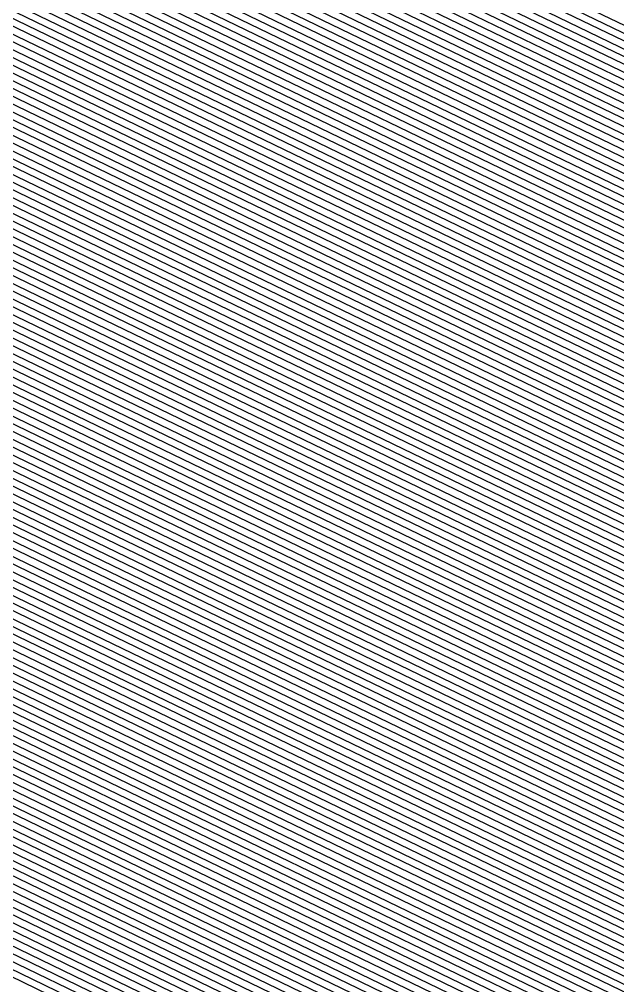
# Model space of a CAD drawing. Extents: x 7084 to 11035, y 13750 to 16729.
# Drawn here: x 8683.9182 to 8684.1102, y 15511.7092 to 15512.0191 of the extents above; entities that cross this region are included whole.
import ezdxf

# ---------------------------------------------------------------- set-up
doc = ezdxf.new("R2010")
doc.units = 0
doc.layers.add('Default', color=7, linetype='Continuous')

msp = doc.modelspace()

# ---------------------------------------------------------------- linework, layer by layer
at = {"layer": 'Default'}
for points in [[(8391.6273, 15447.40844), (8439.24453, 15444.56258), (8457.09718, 15481.54306), (8586.5806, 15501.46362), (8601.88286, 15523.14186), (8698.16545, 15476.66062), (8719.77126, 15471.02702), (8742.94711, 15485.51191), (8719.20609, 15514.27869), (8705.8166, 15501.1667), (8609.53401, 15547.64794), (8622.9235, 15560.75993), (8763.29622, 15846.97108), (8791.98797, 15867.37413), (8840.44518, 15878.85083), (8941.45943, 16041.32541), (9244.50215, 15831.91377)], [(8392.78398, 15445.71147), (8440.07167, 15442.88531), (8458.246, 15480.5321), (8586.83334, 15500.3148), (8602.41132, 15522.38364), (8698.02759, 15476.22407), (8720.02269, 15470.48896), (8743.61613, 15485.23484), (8719.44734, 15514.51994), (8705.8166, 15501.1717), (8610.20033, 15547.33127), (8623.83106, 15560.67951), (8763.23235, 15844.90996), (8792.44107, 15865.68063), (8841.77138, 15877.36413), (8942.08657, 16038.71431)], [(8116.07554, 15274.47848), (8406.08581, 15426.19631), (8449.5839, 15423.59663), (8471.45743, 15468.90605), (8589.73985, 15487.10337), (8608.48858, 15513.66411), (8696.44222, 15471.20373), (8722.9142, 15464.3013), (8751.30984, 15482.04856), (8722.22174, 15517.29434), (8705.8166, 15501.2292), (8617.86295, 15543.68957), (8634.26809, 15559.75471), (8762.49784, 15821.20711), (8797.6517, 15846.20544), (8857.0227, 15860.26699), (8949.29869, 16008.68667)], [(10062.69861, 15591.99089), (9875.625, 15836.33362), (9748.99066, 15870.71779), (9390.69725, 15775.51935), (9344.57212, 15793.13075), (9299.2857, 15809.06486), (9218.77644, 15811.5808), (8952.43439, 15995.63117), (8863.65371, 15852.83345), (8799.91719, 15837.73797), (8762.17849, 15810.90152), (8638.80593, 15559.35262), (8621.19453, 15542.10623), (8705.8166, 15501.2542), (8723.428, 15518.5006), (8754.65493, 15480.66322), (8724.17138, 15461.61101), (8695.75293, 15469.02098), (8611.13086, 15509.873), (8591.00356, 15481.35928), (8477.20152, 15463.85125), (8453.71965, 15415.21025), (8411.86921, 15417.71145), (8132.84418, 15271.74051)], [(8136.19791, 15271.19292), (8413.02589, 15416.01448), (8454.5468, 15413.53298), (8478.35034, 15462.84029), (8591.2563, 15480.21046), (8611.65932, 15509.11478), (8695.61507, 15468.58443), (8724.42281, 15461.07296), (8755.32395, 15480.38615), (8723.66925, 15518.74185), (8705.8166, 15501.2592), (8621.86085, 15541.78956), (8639.71349, 15559.2722), (8762.11462, 15808.84041), (8800.37029, 15836.04447), (8864.97991, 15851.34675), (8953.06153, 15993.02007), (9217.3064, 15810.41892), (9298.91852, 15807.86851), (9344.82531, 15791.71612), (9391.58229, 15773.86348), (9747.05449, 15868.31232)], [(8147.93596, 15269.27634), (8417.07428, 15410.07509), (8457.44182, 15407.66251), (8482.37121, 15459.30192), (8592.14089, 15476.18959), (8613.50892, 15506.46101), (8695.13257, 15467.0565), (8725.30284, 15459.18976), (8757.66551, 15479.41641), (8724.51363, 15519.58623), (8705.8166, 15501.2767), (8624.19295, 15540.68121), (8642.88998, 15558.99074), (8761.89107, 15801.62649), (8801.95613, 15830.11724), (8869.62162, 15846.14327), (8955.25653, 15983.88123)], [(8161.35087, 15267.08597), (8421.701, 15403.2872), (8460.75043, 15400.95341), (8486.96649, 15455.25808), (8593.15185, 15471.59431), (8615.62275, 15503.42813), (8694.58113, 15465.31029), (8726.30858, 15457.03753), (8760.34159, 15478.30814), (8725.47864, 15520.55124), (8705.8166, 15501.2967), (8626.85821, 15539.41454), (8646.52025, 15558.66907), (8761.6356, 15793.38202), (8803.76853, 15823.34326), (8874.92642, 15840.19644), (8957.76509, 15973.43683), (9206.2811, 15801.70479), (9296.16472, 15798.8959), (9346.72422, 15781.10644), (9398.22008, 15761.44441), (9732.53323, 15850.2713)], [(8168.05833, 15265.99078), (8424.01436, 15399.89326), (8462.40473, 15397.59885), (8489.26413, 15453.23616), (8593.65733, 15469.29667), (8616.67966, 15501.91169), (8694.30542, 15464.43719), (8726.81145, 15455.96141), (8761.67962, 15477.754), (8725.96114, 15521.03374), (8705.8166, 15501.3067), (8628.19084, 15538.7812), (8648.33539, 15558.50824), (8761.50785, 15789.25979), (8804.67472, 15819.95627), (8877.57883, 15837.22302), (8959.01937, 15968.21463), (9203.34102, 15799.38103), (9295.43037, 15796.5032)], [(8193.21129, 15261.88384), (8432.68947, 15387.16598), (8468.60835, 15385.01928), (8497.88027, 15445.65395), (8595.55289, 15460.68053), (8620.64309, 15496.22503), (8693.27148, 15461.16306), (8728.69721, 15451.92598), (8766.69726, 15475.67599), (8727.77053, 15522.84313), (8705.8166, 15501.3442), (8633.18821, 15536.40618), (8655.14214, 15557.90511), (8761.02883, 15773.80141), (8808.07296, 15807.25505), (8887.52534, 15826.07272), (8963.72293, 15948.63139), (9192.31571, 15790.6669)], [(8198.24189, 15261.06245), (8434.42449, 15384.62053), (8469.84908, 15382.50337), (8499.6035, 15444.13751), (8595.932, 15458.9573), (8621.43577, 15495.0877), (8693.06469, 15460.50823), (8729.07436, 15451.11889), (8767.70079, 15475.26039), (8728.13241, 15523.20501), (8705.8166, 15501.3517), (8634.18768, 15535.93117), (8656.50349, 15557.78448), (8760.93303, 15770.70973), (8808.75261, 15804.71481), (8889.51464, 15823.84266), (8964.66364, 15944.71474), (9190.11065, 15788.92408), (9292.1258, 15785.73606), (9349.50929, 15765.54558)], [(8199.91875, 15260.78865), (8435.00283, 15383.77204), (8470.26265, 15381.66473), (8500.17791, 15443.63203), (8596.05837, 15458.38289), (8621.7, 15494.70859), (8692.99576, 15460.28996), (8729.20008, 15450.84987), (8768.0353, 15475.12185), (8728.25304, 15523.32564), (8705.8166, 15501.3542), (8634.52084, 15535.77284), (8656.95728, 15557.74427), (8760.90109, 15769.67917), (8808.97916, 15803.86807), (8890.17774, 15823.0993), (8964.97721, 15943.40919), (9189.37563, 15788.34313), (9291.94222, 15785.13789), (9349.63588, 15764.83827), (9408.39803, 15742.40183), (9710.26728, 15822.60839)], [(8206.62621, 15259.69347), (8437.31619, 15380.3781), (8471.91695, 15378.31018), (8502.47555, 15441.61011), (8596.56385, 15456.08525), (8622.75692, 15493.19215), (8692.72004, 15459.41685), (8729.70295, 15449.77375), (8769.37333, 15474.56772), (8728.73554, 15523.80814), (8705.8166, 15501.3642), (8635.85347, 15535.1395), (8658.77241, 15557.58344), (8760.77335, 15765.55694), (8809.88536, 15800.48108), (8892.83014, 15820.12589), (8966.23149, 15938.187), (9186.43555, 15786.01937), (9291.20787, 15782.74519)], [(8243.51722, 15253.66994), (8450.03969, 15361.71143), (8481.0156, 15359.86014), (8515.11257, 15430.48953), (8599.34399, 15443.44823), (8628.56994, 15484.85173), (8691.2036, 15454.61479), (8732.46874, 15443.85512), (8776.73253, 15471.51997), (8731.38931, 15526.46191), (8705.8166, 15501.4192), (8643.18294, 15531.65613), (8668.75566, 15556.69885), (8760.07078, 15742.88465), (8814.86944, 15781.85263), (8907.41836, 15803.77211), (8973.13005, 15909.46491), (9170.26511, 15773.23865)], [(8265.31646, 15250.11059), (8457.55811, 15350.68112), (8486.39207, 15348.95785), (8522.57989, 15423.91829), (8600.98681, 15435.98091), (8632.00491, 15479.92329), (8690.30752, 15451.77721), (8734.10307, 15440.35775), (8781.08115, 15469.71902), (8732.95745, 15528.03005), (8705.8166, 15501.4517), (8647.51399, 15529.59778), (8674.65484, 15556.17613), (8759.65563, 15729.48738), (8817.81458, 15770.84491), (8916.03867, 15794.10851), (8977.20646, 15892.49276), (9160.70984, 15765.68641)], [(8266.99332, 15249.83679), (8458.13645, 15349.83263), (8486.80565, 15348.11921), (8523.1543, 15423.41281), (8601.11318, 15435.4065), (8632.26914, 15479.54418), (8690.23859, 15451.55894), (8734.22879, 15440.08872), (8781.41566, 15469.58049), (8733.07808, 15528.15068), (8705.8166, 15501.4542), (8647.84715, 15529.43945), (8675.10863, 15556.13592), (8759.62369, 15728.45682), (8818.04113, 15769.99817), (8916.70177, 15793.36515), (8977.52003, 15891.18721), (9159.97482, 15765.10546), (9284.59874, 15761.21092)], [(8268.67018, 15249.56299), (8458.71479, 15348.98415), (8487.21923, 15347.28057), (8523.72871, 15422.90733), (8601.23955, 15434.83209), (8632.53337, 15479.16507), (8690.16966, 15451.34066), (8734.35451, 15439.81969), (8781.75017, 15469.44196), (8733.1987, 15528.2713), (8705.8166, 15501.4567), (8648.18031, 15529.28111), (8675.56241, 15556.09571), (8759.59175, 15727.42626), (8818.26768, 15769.15142), (8917.36487, 15792.6218), (8977.8336, 15889.88166), (9159.2398, 15764.52452), (9284.41515, 15760.61275)], [(8280.40823, 15247.64642), (8462.76318, 15343.04475), (8490.11425, 15341.41011), (8527.74958, 15419.36896), (8602.12414, 15430.81122), (8634.38297, 15476.5113), (8689.68716, 15449.81273), (8735.23453, 15437.93649), (8784.09173, 15468.47222), (8734.04308, 15529.11568), (8705.8166, 15501.4742), (8650.51241, 15528.17277), (8678.7389, 15555.81425), (8759.36821, 15720.21235), (8819.85352, 15763.22419), (8922.00658, 15787.41832), (8980.0286, 15880.74282), (9154.09466, 15760.45793), (9283.13004, 15756.42553), (9355.7124, 15730.88729), (9429.63896, 15702.66081), (9663.79923, 15764.87711)], [(8387.00057, 15454.19632), (8435.93592, 15451.27169), (8452.5019, 15485.58691), (8585.56964, 15506.0589), (8599.76904, 15526.17474), (8698.71689, 15478.40682), (8718.76552, 15473.17925), (8740.27104, 15486.62019), (8718.24108, 15513.31368), (8705.8166, 15501.1467), (8606.86875, 15548.91462), (8619.29323, 15561.0816), (8763.5517, 15855.21555), (8790.17557, 15874.14811)], [(8392.20564, 15446.55995), (8439.6581, 15443.72394), (8457.67159, 15481.03758), (8586.70697, 15500.88921), (8602.14709, 15522.76275), (8698.09652, 15476.44234), (8719.89698, 15470.75799), (8743.28162, 15485.37338), (8719.32671, 15514.39931), (8705.8166, 15501.1692), (8609.86717, 15547.48961), (8623.37728, 15560.71972), (8763.26428, 15845.94052), (8792.21452, 15866.52738)], [(8394.519, 15443.16601), (8441.3124, 15440.36939), (8459.96923, 15479.01566), (8587.21245, 15498.59157), (8603.20401, 15521.24631), (8697.82081, 15475.56924), (8720.39985, 15469.68187), (8744.61966, 15484.81924), (8719.80922, 15514.88182), (8705.8166, 15501.1792), (8611.1998, 15546.85627), (8625.19241, 15560.55889), (8763.13654, 15841.81828), (8793.12071, 15863.14039)], [(8303.88433, 15243.81327), (8470.85994, 15331.16596), (8495.9043, 15329.66918), (8535.79132, 15412.29224), (8603.89332, 15422.76948), (8638.08217, 15471.20376), (8688.72215, 15446.75688), (8736.99458, 15434.17009), (8788.77486, 15466.53274), (8735.73185, 15530.80445), (8705.8166, 15501.5092), (8655.17662, 15525.95608), (8685.09187, 15555.25133), (8758.92112, 15705.78453), (8823.02521, 15751.36972), (8931.28999, 15777.01137), (8984.41858, 15862.46512), (9143.80438, 15752.32475), (9280.55982, 15748.05109), (9357.48471, 15720.98492)], [(8385.26555, 15456.74178), (8434.6952, 15453.7876), (8450.77867, 15487.10335), (8585.19052, 15507.78213), (8598.97635, 15527.31208), (8698.92368, 15479.06165), (8718.38836, 15473.98633), (8739.26751, 15487.03579), (8717.8792, 15512.9518), (8705.8166, 15501.1392), (8605.86927, 15549.38963), (8617.93188, 15561.20223), (8763.6475, 15858.30723)], [(8763.61557, 15857.27667), (8618.38566, 15561.16202), (8606.20243, 15549.23129), (8705.8166, 15501.1417), (8717.99983, 15513.07243), (8739.60202, 15486.89725), (8718.51408, 15473.7173), (8698.85475, 15478.84337), (8599.24058, 15526.93296), (8585.3169, 15507.20772), (8451.35308, 15486.59787), (8435.10878, 15452.94896), (8385.84389, 15455.89329)], [(8310.59179, 15242.71808), (8473.17331, 15327.77202), (8497.5586, 15326.31462), (8538.08896, 15410.27031), (8604.3988, 15420.47184), (8639.13908, 15469.68732), (8688.44643, 15445.88377), (8737.49745, 15433.09397), (8790.1129, 15465.9786), (8736.21435, 15531.28695), (8705.8166, 15501.5192), (8656.50925, 15525.32274), (8686.90701, 15555.0905), (8758.79338, 15701.6623), (8823.93141, 15747.98273), (8933.94239, 15774.03796), (8985.67287, 15857.24293), (9140.8643, 15750.00098), (9279.82548, 15745.65839), (9357.99109, 15718.15568)], [(8386.42223, 15455.0448), (8435.52235, 15452.11032), (8451.92749, 15486.09239), (8585.44327, 15506.63331), (8599.50481, 15526.55385), (8698.78582, 15478.6251), (8718.6398, 15473.44828), (8739.93653, 15486.75872), (8718.12045, 15513.19305), (8705.8166, 15501.1442), (8606.53559, 15549.07296), (8618.83944, 15561.12181), (8763.58363, 15856.24611)], [(8436.3495, 15450.43305), (8453.07631, 15485.08143), (8585.69601, 15505.48449), (8600.03326, 15525.79563), (8698.64796, 15478.18855), (8718.89124, 15472.91022), (8740.60555, 15486.48165), (8718.3617, 15513.4343), (8705.8166, 15501.1492), (8607.20191, 15548.75629), (8619.74701, 15561.04139), (8763.51976, 15854.18499)], [(8705.8166, 15501.1517), (8607.53506, 15548.59795), (8620.20079, 15561.00118), (8763.48783, 15853.15443)], [(8763.45589, 15852.12387), (8620.65458, 15560.96097), (8607.86822, 15548.43962), (8705.8166, 15501.1542), (8718.60296, 15513.67556), (8741.27457, 15486.20458), (8719.14267, 15472.37216), (8698.5101, 15477.752), (8600.56172, 15525.03741), (8585.94875, 15504.33567), (8454.22513, 15484.07047), (8437.17665, 15448.75577), (8388.73559, 15451.65086)], [(8389.31393, 15450.80238), (8437.59022, 15447.91713), (8454.79954, 15483.56499), (8586.07512, 15503.76126), (8600.82595, 15524.6583), (8698.44117, 15477.53372), (8719.26839, 15472.10313), (8741.60908, 15486.06605), (8718.72358, 15513.79618), (8705.8166, 15501.1567), (8608.20138, 15548.28128), (8621.10836, 15560.92076), (8763.42396, 15851.09331)], [(9969.76538, 15539.12562), (9864.44442, 15676.68865), (9641.53328, 15737.21421), (9439.81691, 15683.61823), (9358.62406, 15714.61912), (9278.90754, 15742.66752), (9137.1892, 15747.09627), (8987.24072, 15850.71518), (8937.25789, 15770.32119), (8825.06416, 15743.74899), (8758.63371, 15696.5095), (8689.17592, 15554.88945), (8658.17504, 15524.53107), (8705.8166, 15501.5317), (8736.81748, 15531.89008), (8791.78544, 15465.28593), (8738.12604, 15431.74883), (8688.10178, 15444.7924), (8640.46022, 15467.79177), (8605.03065, 15417.59979), (8540.96101, 15407.74291), (8499.62647, 15322.12143), (8476.06501, 15323.52959), (8318.97611, 15241.3491)], [(8741.94358, 15485.92752), (8718.84421, 15513.91681), (8705.8166, 15501.1592), (8608.53454, 15548.12295), (8621.56214, 15560.88056), (8763.39202, 15850.06276)], [(8763.36009, 15849.0322), (8622.01593, 15560.84035), (8608.86769, 15547.96461), (8705.8166, 15501.1617), (8718.96483, 15514.03743), (8742.27809, 15485.78898), (8719.51982, 15471.56507), (8698.30331, 15477.09717), (8601.35441, 15523.90008), (8586.32786, 15502.61244), (8455.94836, 15482.55403), (8438.41738, 15446.23986), (8390.47061, 15449.10541)], [(8391.04896, 15448.25692), (8438.83095, 15445.40122), (8456.52277, 15482.04854), (8586.45423, 15502.03803), (8601.61864, 15523.52097), (8698.23438, 15476.87889), (8719.64554, 15471.29605), (8742.6126, 15485.65045), (8719.08546, 15514.15806), (8705.8166, 15501.1642), (8609.20085, 15547.80628), (8622.46971, 15560.80014), (8763.32815, 15848.00164)], [(8144.58223, 15269.82394), (8415.9176, 15411.77206), (8456.61468, 15409.33979), (8481.22239, 15460.31288), (8591.88815, 15477.33841), (8612.98046, 15507.21923), (8695.27042, 15467.49305), (8725.0514, 15459.72781), (8756.99649, 15479.69348), (8724.27238, 15519.34498), (8705.8166, 15501.2717), (8623.52664, 15540.99788), (8641.98241, 15559.07116), (8761.95494, 15803.68761), (8801.50304, 15831.81073), (8868.29541, 15847.62998)], [(8324.0067, 15240.52771), (8477.80003, 15320.98414), (8500.8672, 15319.60552), (8542.68424, 15406.22647), (8605.40977, 15415.87657), (8641.25291, 15466.65444), (8687.895, 15444.13757), (8738.50319, 15430.94174), (8792.78897, 15464.87033), (8737.17936, 15532.25196), (8705.8166, 15501.5392), (8659.17452, 15524.05607), (8690.53728, 15554.76883), (8758.5379, 15693.41783), (8825.74381, 15741.20875), (8939.24719, 15768.09113), (8988.18143, 15846.79853), (9134.98414, 15745.35345), (9278.35678, 15740.87299)], [(8393.36232, 15444.86298), (8440.48525, 15442.04667), (8458.82041, 15480.02662), (8586.95971, 15499.74039), (8602.67555, 15522.00453), (8697.95867, 15476.00579), (8720.14841, 15470.21993), (8743.95064, 15485.09631), (8719.56796, 15514.64056), (8705.8166, 15501.1742), (8610.53348, 15547.17294), (8624.28485, 15560.6393), (8763.20041, 15843.8794)], [(8763.16848, 15842.84884), (8624.73863, 15560.59909), (8610.86664, 15547.0146), (8705.8166, 15501.1767), (8719.68859, 15514.76119), (8744.28515, 15484.95778), (8720.27413, 15469.9509), (8697.88974, 15475.78752), (8602.93978, 15521.62542), (8587.08608, 15499.16598), (8459.39482, 15479.52114), (8440.89883, 15441.20803), (8393.94066, 15444.0145)], [(8763.10461, 15840.78773), (8625.6462, 15560.51868), (8611.53296, 15546.69793), (8705.8166, 15501.1817), (8719.92984, 15515.00244), (8744.95417, 15484.68071), (8720.52556, 15469.41284), (8697.75188, 15475.35097), (8603.46823, 15520.8672), (8587.33882, 15498.01716), (8460.54364, 15478.51018), (8441.72598, 15439.53075), (8395.09734, 15442.31753)], [(8745.28868, 15484.54217), (8720.05047, 15515.12307), (8705.8166, 15501.1842), (8611.86611, 15546.5396), (8626.09998, 15560.47847), (8763.07267, 15839.75717)], [(8763.04074, 15838.72661), (8626.55377, 15560.43826), (8612.19927, 15546.38126), (8705.8166, 15501.1867), (8720.17109, 15515.24369), (8745.62319, 15484.40364), (8720.777, 15468.87479), (8697.61402, 15474.91442), (8603.99669, 15520.10898), (8587.59156, 15496.86834), (8461.69246, 15477.49922), (8442.55313, 15437.85348), (8396.25402, 15440.62056)], [(8396.83236, 15439.77207), (8442.9667, 15437.01484), (8462.26687, 15476.99374), (8587.71793, 15496.29393), (8604.26092, 15519.72987), (8697.54509, 15474.69614), (8720.90272, 15468.60576), (8745.95769, 15484.26511), (8720.29172, 15515.36432), (8705.8166, 15501.1892), (8612.53243, 15546.22293), (8627.00755, 15560.39805), (8763.0088, 15837.69605)], [(8397.4107, 15438.92358), (8443.38027, 15436.1762), (8462.84128, 15476.48826), (8587.8443, 15495.71952), (8604.52515, 15519.35076), (8697.47616, 15474.47786), (8721.02844, 15468.33673), (8746.2922, 15484.12657), (8720.41235, 15515.48495), (8705.8166, 15501.1917), (8612.86559, 15546.0646), (8627.46133, 15560.35784), (8762.97687, 15836.66549)], [(8762.94493, 15835.63493), (8627.91512, 15560.31763), (8613.19875, 15545.90626), (8705.8166, 15501.1942), (8720.53297, 15515.60557), (8746.62671, 15483.98804), (8721.15415, 15468.0677), (8697.40723, 15474.25959), (8604.78938, 15518.97165), (8587.97067, 15495.14511), (8463.41569, 15475.98278), (8443.79385, 15435.33756), (8397.98904, 15438.0751)], [(8762.913, 15834.60437), (8628.3689, 15560.27742), (8613.5319, 15545.74793), (8705.8166, 15501.1967), (8720.6536, 15515.7262), (8746.96122, 15483.8495), (8721.27987, 15467.79867), (8697.3383, 15474.04131), (8605.05361, 15518.59254), (8588.09704, 15494.5707), (8463.9901, 15475.4773), (8444.20743, 15434.49893), (8398.56738, 15437.22661)], [(8588.22341, 15493.99629), (8605.31783, 15518.21343), (8697.26937, 15473.82304), (8721.40559, 15467.52964), (8747.29573, 15483.71097), (8720.77422, 15515.84682), (8705.8166, 15501.1992), (8613.86506, 15545.58959), (8628.82268, 15560.23722), (8762.88106, 15833.57382)], [(8588.34978, 15493.42188), (8605.58206, 15517.83432), (8697.20044, 15473.60476), (8721.53131, 15467.26062), (8747.63024, 15483.57244), (8720.89485, 15515.96745), (8705.8166, 15501.2017), (8614.19822, 15545.43126), (8629.27647, 15560.19701), (8762.84913, 15832.54326)], [(8400.88074, 15433.83267), (8445.86173, 15431.14437), (8466.28774, 15473.45538), (8588.60252, 15492.27306), (8606.11052, 15517.0761), (8697.06259, 15473.16821), (8721.78274, 15466.72256), (8748.29926, 15483.29537), (8721.1361, 15516.2087), (8705.8166, 15501.2067), (8614.86453, 15545.11459), (8630.18404, 15560.11659), (8762.78526, 15830.48214)], [(8721.25673, 15516.32933), (8705.8166, 15501.2092), (8615.19769, 15544.95625), (8630.63782, 15560.07638), (8762.75332, 15829.45158)], [(8104.33749, 15276.39505), (8402.03742, 15432.1357), (8446.68887, 15429.4671), (8467.43656, 15472.44442), (8588.85526, 15491.12424), (8606.63898, 15516.31788), (8696.92473, 15472.73166), (8722.03418, 15466.1845), (8748.96828, 15483.0183), (8721.37735, 15516.44995), (8705.8166, 15501.2117), (8615.53085, 15544.79792), (8631.0916, 15560.03617), (8762.72139, 15828.42102)], [(8721.49798, 15516.57058), (8705.8166, 15501.2142), (8615.86401, 15544.63958), (8631.54539, 15559.99596), (8762.68945, 15827.39046)], [(8762.65752, 15826.3599), (8631.99917, 15559.95575), (8616.19717, 15544.48125), (8705.8166, 15501.2167), (8721.61861, 15516.69121), (8749.63729, 15482.74123), (8722.28561, 15465.64644), (8696.78687, 15472.29511), (8607.16743, 15515.55966), (8589.108, 15489.97542), (8468.58538, 15471.43345), (8447.51603, 15427.78982), (8403.19411, 15430.43873), (8107.69122, 15275.84746)], [(8109.36808, 15275.57366), (8403.77245, 15429.59025), (8447.9296, 15426.95118), (8469.15979, 15470.92797), (8589.23437, 15489.40101), (8607.43166, 15515.18055), (8696.71794, 15472.07683), (8722.41133, 15465.37741), (8749.9718, 15482.6027), (8721.73923, 15516.81183), (8705.8166, 15501.2192), (8616.53032, 15544.32291), (8632.45296, 15559.91554), (8762.62558, 15825.32935)], [(8762.59365, 15824.29879), (8632.90674, 15559.87534), (8616.86348, 15544.16458), (8705.8166, 15501.2217), (8721.85986, 15516.93246), (8750.30631, 15482.46416), (8722.53705, 15465.10839), (8696.64901, 15471.85856), (8607.69589, 15514.80144), (8589.36074, 15488.8266), (8469.7342, 15470.42249), (8448.34317, 15426.11255), (8404.35079, 15428.74176), (8111.04495, 15275.29987)], [(8722.66276, 15464.83936), (8750.64082, 15482.32563), (8721.98048, 15517.05308), (8705.8166, 15501.2242), (8617.19664, 15544.00624), (8633.36052, 15559.83513), (8762.56171, 15823.26823)], [(8201.59561, 15260.51485), (8435.58117, 15382.92356), (8470.67622, 15380.82609), (8500.75232, 15443.12655), (8596.18474, 15457.80848), (8621.96423, 15494.32948), (8692.92683, 15460.07168), (8729.3258, 15450.58084), (8768.36981, 15474.98332), (8728.37366, 15523.44626), (8705.8166, 15501.3567), (8634.854, 15535.6145), (8657.41106, 15557.70406), (8760.86916, 15768.64861), (8809.20571, 15803.02132), (8890.84084, 15822.35595)], [(8762.46591, 15820.17655), (8634.72187, 15559.7145), (8618.19611, 15543.53124), (8705.8166, 15501.2317), (8722.34236, 15517.41496), (8751.64435, 15481.91003), (8723.03992, 15464.03227), (8696.37329, 15470.98546), (8608.7528, 15513.285), (8589.86622, 15486.52896), (8472.03184, 15468.40057), (8449.99748, 15422.75799), (8406.66415, 15425.34782), (8117.7524, 15274.20468)], [(8589.99259, 15485.95455), (8609.01703, 15512.90589), (8696.30436, 15470.76718), (8723.16564, 15463.76324), (8751.97886, 15481.77149), (8722.46299, 15517.53559), (8705.8166, 15501.2342), (8618.52927, 15543.3729), (8635.17566, 15559.67429), (8762.43397, 15819.14599)], [(8121.10613, 15273.65709), (8407.82083, 15423.65085), (8450.82463, 15421.08072), (8473.18066, 15467.38961), (8590.11896, 15485.38014), (8609.28126, 15512.52678), (8696.23543, 15470.54891), (8723.29135, 15463.49421), (8752.31337, 15481.63296), (8722.58361, 15517.65621), (8705.8166, 15501.2367), (8618.86243, 15543.21457), (8635.62944, 15559.63408), (8762.40203, 15818.11543)], [(8211.6568, 15258.87208), (8439.05122, 15377.83265), (8473.15768, 15375.79427), (8504.19878, 15440.09366), (8596.94296, 15454.36202), (8623.5496, 15492.05482), (8692.51325, 15458.76203), (8730.08011, 15448.96667), (8770.37686, 15474.15212), (8729.09742, 15524.17002), (8705.8166, 15501.3717), (8636.85295, 15534.66449), (8660.13376, 15557.46281), (8760.67755, 15762.46526), (8810.56501, 15797.94083), (8894.81944, 15817.89583)], [(8451.2382, 15420.24208), (8473.75506, 15466.88413), (8590.24533, 15484.80573), (8609.54549, 15512.14767), (8696.1665, 15470.33063), (8723.41707, 15463.22519), (8752.64788, 15481.49442), (8722.70424, 15517.77684), (8705.8166, 15501.2392), (8619.19558, 15543.05624), (8636.08323, 15559.59388), (8762.3701, 15817.08488)], [(8124.45986, 15273.10949), (8408.97751, 15421.95388), (8451.65178, 15419.40344), (8474.32947, 15466.37865), (8590.37171, 15484.23133), (8609.80972, 15511.76855), (8696.09758, 15470.11235), (8723.54279, 15462.95616), (8752.98239, 15481.35589), (8722.82487, 15517.89747), (8705.8166, 15501.2417), (8619.52874, 15542.8979), (8636.53701, 15559.55367), (8762.33816, 15816.05432)], [(8610.07395, 15511.38944), (8696.02865, 15469.89408), (8723.66851, 15462.68713), (8753.31689, 15481.21736), (8722.94549, 15518.01809), (8705.8166, 15501.2442), (8619.8619, 15542.73957), (8636.99079, 15559.51346), (8762.30623, 15815.02376)], [(8218.36426, 15257.77689), (8441.36458, 15374.43871), (8474.81198, 15372.43971), (8506.49642, 15438.07174), (8597.44844, 15452.06438), (8624.60651, 15490.53838), (8692.23754, 15457.88893), (8730.58298, 15447.89055), (8771.7149, 15473.59798), (8729.57992, 15524.65252), (8705.8166, 15501.3817), (8638.18558, 15534.03115), (8661.9489, 15557.30198), (8760.54981, 15758.34303), (8811.4712, 15794.55384), (8897.47185, 15814.92241)], [(8127.81359, 15272.5619), (8410.13419, 15420.25691), (8452.47893, 15417.72617), (8475.47829, 15465.36769), (8590.62445, 15483.08251), (8610.33818, 15511.01033), (8695.95972, 15469.6758), (8723.79422, 15462.4181), (8753.6514, 15481.07882), (8723.06612, 15518.13872), (8705.8166, 15501.2467), (8620.19506, 15542.58123), (8637.44458, 15559.47325), (8762.27429, 15813.9932)], [(8129.49045, 15272.2881), (8410.71253, 15419.40842), (8452.8925, 15416.88753), (8476.0527, 15464.86221), (8590.75082, 15482.5081), (8610.6024, 15510.63122), (8695.89079, 15469.45753), (8723.91994, 15462.14907), (8753.98591, 15480.94029), (8723.18674, 15518.25934), (8705.8166, 15501.2492), (8620.52822, 15542.4229), (8637.89836, 15559.43304), (8762.24236, 15812.96264)], [(8762.21043, 15811.93208), (8638.35214, 15559.39283), (8620.86137, 15542.26456), (8705.8166, 15501.2517), (8723.30737, 15518.37997), (8754.32042, 15480.80175), (8724.04566, 15461.88004), (8695.82186, 15469.23925), (8610.86663, 15510.25211), (8590.87719, 15481.93369), (8476.62711, 15464.35673), (8453.30608, 15416.04889), (8411.29087, 15418.55994), (8131.16732, 15272.01431)], [(8134.52104, 15271.46671), (8412.44755, 15416.86297), (8454.13322, 15414.37161), (8477.77593, 15463.34577), (8591.12993, 15480.78487), (8611.39509, 15509.49389), (8695.684, 15468.8027), (8724.29709, 15461.34198), (8754.98944, 15480.52468), (8723.54862, 15518.62122), (8705.8166, 15501.2567), (8621.52769, 15541.94789), (8639.25971, 15559.31241), (8762.14655, 15809.87096)], [(8762.08268, 15807.80985), (8640.16728, 15559.232), (8622.194, 15541.63122), (8705.8166, 15501.2617), (8723.78987, 15518.86247), (8755.65846, 15480.24762), (8724.54853, 15460.80393), (8695.54614, 15468.36615), (8611.92355, 15508.73567), (8591.38267, 15479.63605), (8478.92475, 15462.33481), (8454.96038, 15412.69434), (8413.60423, 15415.166), (8137.87477, 15270.91912)], [(8479.49916, 15461.82933), (8591.50904, 15479.06164), (8612.18778, 15508.35656), (8695.47721, 15468.14788), (8724.67425, 15460.5349), (8755.99297, 15480.10908), (8723.9105, 15518.9831), (8705.8166, 15501.2642), (8622.52716, 15541.47289), (8640.62106, 15559.19179), (8762.05075, 15806.77929)], [(8762.01881, 15805.74873), (8641.07485, 15559.15158), (8622.86032, 15541.31455), (8705.8166, 15501.2667), (8724.03113, 15519.10373), (8756.32748, 15479.97055), (8724.79996, 15460.26587), (8695.40828, 15467.9296), (8612.452, 15507.97745), (8591.63541, 15478.48723), (8480.07357, 15461.32384), (8455.78752, 15411.01706), (8414.76092, 15413.46903), (8141.2285, 15270.37153)], [(8761.98688, 15804.71817), (8641.52863, 15559.11137), (8623.19348, 15541.15622), (8705.8166, 15501.2692), (8724.15175, 15519.22435), (8756.66199, 15479.83201), (8724.92568, 15459.99684), (8695.33935, 15467.71132), (8612.71623, 15507.59834), (8591.76178, 15477.91282), (8480.64798, 15460.81836), (8456.2011, 15410.17842), (8415.33926, 15412.62054), (8142.90537, 15270.09773)], [(8761.92301, 15802.65705), (8642.4362, 15559.03095), (8623.85979, 15540.83955), (8705.8166, 15501.2742), (8724.393, 15519.4656), (8757.331, 15479.55495), (8725.17712, 15459.45878), (8695.2015, 15467.27477), (8613.24469, 15506.84012), (8592.01452, 15476.764), (8481.7968, 15459.8074), (8457.02825, 15408.50115), (8416.49594, 15410.92357), (8146.25909, 15269.55014)], [(8149.61282, 15269.00255), (8417.65262, 15409.2266), (8457.8554, 15406.82387), (8482.94562, 15458.79644), (8592.26726, 15475.61518), (8613.77315, 15506.0819), (8695.06364, 15466.83822), (8725.42855, 15458.92073), (8758.00002, 15479.27788), (8724.63426, 15519.70686), (8705.8166, 15501.2792), (8624.52611, 15540.52288), (8643.34376, 15558.95053), (8761.85914, 15800.59593)], [(8151.28969, 15268.72875), (8418.23096, 15408.37812), (8458.26898, 15405.98523), (8483.52003, 15458.29096), (8592.39363, 15475.04077), (8614.03737, 15505.70279), (8694.99471, 15466.61995), (8725.55427, 15458.6517), (8758.33453, 15479.13934), (8724.75488, 15519.82748), (8705.8166, 15501.2817), (8624.85927, 15540.36454), (8643.79755, 15558.91033), (8761.8272, 15799.56538)], [(8614.3016, 15505.32368), (8694.92578, 15466.40167), (8725.67999, 15458.38267), (8758.66904, 15479.00081), (8724.87551, 15519.94811), (8705.8166, 15501.2842), (8625.19242, 15540.20621), (8644.25133, 15558.87012), (8761.79527, 15798.53482)], [(8154.64342, 15268.18116), (8419.38764, 15406.68115), (8459.09613, 15404.30796), (8484.66885, 15457.28), (8592.64637, 15473.89195), (8614.56583, 15504.94457), (8694.85685, 15466.1834), (8725.80571, 15458.11364), (8759.00355, 15478.86228), (8724.99613, 15520.06873), (8705.8166, 15501.2867), (8625.52558, 15540.04787), (8644.70512, 15558.82991), (8761.76333, 15797.50426)], [(8592.77274, 15473.31754), (8614.83006, 15504.56546), (8694.78792, 15465.96512), (8725.93142, 15457.84461), (8759.33806, 15478.72374), (8725.11676, 15520.18936), (8705.8166, 15501.2892), (8625.85874, 15539.88954), (8645.1589, 15558.7897), (8761.7314, 15796.4737)], [(8215.01053, 15258.32448), (8440.2079, 15376.13568), (8473.98482, 15374.11699), (8505.3476, 15439.0827), (8597.1957, 15453.2132), (8624.07806, 15491.2966), (8692.3754, 15458.32548), (8730.33154, 15448.42861), (8771.04588, 15473.87505), (8729.33867, 15524.41127), (8705.8166, 15501.3767), (8637.51926, 15534.34782), (8661.04133, 15557.38239), (8760.61368, 15760.40414), (8811.0181, 15796.24734)], [(8761.66753, 15794.41258), (8646.06647, 15558.70928), (8626.52506, 15539.57287), (8705.8166, 15501.2942), (8725.35801, 15520.43061), (8760.00708, 15478.44667), (8726.18286, 15457.30655), (8694.65006, 15465.52857), (8615.35852, 15503.80724), (8593.02548, 15472.16872), (8486.39208, 15455.76356), (8460.33685, 15401.79204), (8421.12266, 15404.13569), (8159.67401, 15267.35977)], [(8220.04112, 15257.50309), (8441.94292, 15373.59022), (8475.22555, 15371.60108), (8507.07083, 15437.56626), (8597.57481, 15451.48997), (8624.87074, 15490.15927), (8692.16861, 15457.67065), (8730.70869, 15447.62152), (8772.04941, 15473.45944), (8729.70055, 15524.77315), (8705.8166, 15501.3842), (8638.51873, 15533.87282), (8662.40268, 15557.26177), (8760.51787, 15757.31247), (8811.69775, 15793.70709)], [(8422.27934, 15402.43872), (8461.164, 15400.11477), (8487.5409, 15454.7526), (8593.27822, 15471.0199), (8615.88697, 15503.04902), (8694.5122, 15465.09202), (8726.43429, 15456.7685), (8760.6761, 15478.1696), (8725.59926, 15520.67186), (8705.8166, 15501.2992), (8627.19137, 15539.2562), (8646.97403, 15558.62887), (8761.60366, 15792.35147)], [(8761.57172, 15791.32091), (8647.42782, 15558.58866), (8627.52453, 15539.09787), (8705.8166, 15501.3017), (8725.71989, 15520.79249), (8761.0106, 15478.03107), (8726.56001, 15456.49947)], [(8616.41543, 15502.2908), (8694.37434, 15464.65547), (8726.68573, 15456.23044), (8761.34511, 15477.89254), (8725.84052, 15520.91312), (8705.8166, 15501.3042), (8627.85769, 15538.93953), (8647.8816, 15558.54845), (8761.53979, 15790.29035)], [(8762.01413, 15477.61547), (8726.08177, 15521.15437), (8705.8166, 15501.3092), (8628.524, 15538.62286), (8648.78917, 15558.46803), (8761.47592, 15788.22923)], [(8727.06288, 15455.42335), (8762.34864, 15477.47693), (8726.20239, 15521.27499), (8705.8166, 15501.3117), (8628.85716, 15538.46453), (8649.24295, 15558.42782), (8761.44398, 15787.19867)], [(8174.76579, 15264.8956), (8426.32773, 15396.49932), (8464.05903, 15394.2443), (8491.56177, 15451.21423), (8594.16281, 15466.99903), (8617.73657, 15500.39525), (8694.0297, 15463.56409), (8727.31432, 15454.8853), (8763.01766, 15477.19987), (8726.44365, 15521.51625), (8705.8166, 15501.3167), (8629.52348, 15538.14786), (8650.15052, 15558.3474), (8761.38012, 15785.13755)], [(8761.34818, 15784.107), (8650.60431, 15558.30719), (8629.85663, 15537.98952), (8705.8166, 15501.3192), (8726.56427, 15521.63687), (8763.35217, 15477.06133), (8727.44004, 15454.61627), (8693.96077, 15463.34581), (8618.0008, 15500.01614), (8594.28918, 15466.42462), (8492.13618, 15450.70875), (8464.4726, 15393.40566), (8426.90607, 15395.65084), (8176.44265, 15264.6218)], [(8178.11952, 15264.34801), (8427.48441, 15394.80235), (8464.88617, 15392.56703), (8492.71059, 15450.20327), (8594.41555, 15465.85021), (8618.26503, 15499.63703), (8693.89184, 15463.12754), (8727.56575, 15454.34724), (8763.68668, 15476.9228), (8726.6849, 15521.7575), (8705.8166, 15501.3217), (8630.18979, 15537.83119), (8651.05809, 15558.26699), (8761.31624, 15783.07644)], [(8179.79638, 15264.07421), (8428.06275, 15393.95387), (8465.29975, 15391.72839), (8493.285, 15449.69779), (8594.54192, 15465.2758), (8618.52926, 15499.25792), (8693.82291, 15462.90926), (8727.69147, 15454.07821), (8764.02119, 15476.78426), (8726.80552, 15521.87812), (8705.8166, 15501.3242), (8630.52295, 15537.67285), (8651.51187, 15558.22678), (8761.28431, 15782.04588)], [(8764.3557, 15476.64573), (8726.92615, 15521.99875), (8705.8166, 15501.3267), (8630.85611, 15537.51452), (8651.96566, 15558.18657), (8761.25238, 15781.01532)], [(8761.22044, 15779.98476), (8652.41944, 15558.14636), (8631.18926, 15537.35618), (8705.8166, 15501.3292), (8727.04678, 15522.11938), (8764.6902, 15476.5072), (8727.94291, 15453.54015), (8693.68505, 15462.47271), (8619.05772, 15498.4997), (8594.79466, 15464.12698), (8494.43382, 15448.68683), (8466.1269, 15390.05111), (8429.21943, 15392.2569), (8183.15011, 15263.52662)], [(8761.18851, 15778.9542), (8652.87322, 15558.10615), (8631.52242, 15537.19785), (8705.8166, 15501.3317), (8727.1674, 15522.24), (8765.02471, 15476.36866), (8728.06862, 15453.27112), (8693.61612, 15462.25444), (8619.32194, 15498.12059), (8594.92103, 15463.55257), (8495.00823, 15448.18135), (8466.54047, 15389.21247), (8429.79777, 15391.40841), (8184.82697, 15263.25282)], [(8727.28803, 15522.36063), (8705.8166, 15501.3342), (8631.85558, 15537.03951), (8653.32701, 15558.06594), (8761.15657, 15777.92364)], [(8188.1807, 15262.70523), (8430.95445, 15389.71144), (8467.36763, 15387.5352), (8496.15705, 15447.17039), (8595.17377, 15462.40375), (8619.8504, 15497.36237), (8693.47826, 15461.81789), (8728.32006, 15452.73307), (8765.69373, 15476.09159), (8727.40865, 15522.48125), (8705.8166, 15501.3367), (8632.18874, 15536.88118), (8653.78079, 15558.02573), (8761.12464, 15776.89308)], [(8600.22858, 15439.42736), (8630.41954, 15482.19796), (8690.72109, 15453.08687), (8733.34876, 15441.97192), (8779.0741, 15470.55023), (8732.23369, 15527.30629), (8705.8166, 15501.4367), (8645.51505, 15530.54779), (8671.93214, 15556.41738), (8759.84723, 15735.67073), (8816.45529, 15775.9254)], [(8620.11463, 15496.98325), (8693.40934, 15461.59961), (8728.44578, 15452.46404), (8766.02824, 15475.95306), (8727.52928, 15522.60188), (8705.8166, 15501.3392), (8632.52189, 15536.72285), (8654.23458, 15557.98553), (8761.0927, 15775.86253)], [(8779.40861, 15470.41169), (8732.35432, 15527.42692), (8705.8166, 15501.4392), (8645.84821, 15530.38946), (8672.38593, 15556.37718), (8759.8153, 15734.64018), (8816.68183, 15775.07865)], [(8191.53443, 15262.15763), (8432.11113, 15388.01447), (8468.19477, 15385.85792), (8497.30586, 15446.15943), (8595.42652, 15461.25494), (8620.37886, 15496.60414), (8693.34041, 15461.38133), (8728.57149, 15452.19501), (8766.36275, 15475.81452), (8727.64991, 15522.72251), (8705.8166, 15501.3417), (8632.85505, 15536.56451), (8654.68836, 15557.94532), (8761.06077, 15774.83197)], [(8816.90838, 15774.2319), (8759.78336, 15733.60962), (8672.83971, 15556.33697), (8646.18136, 15530.23112), (8705.8166, 15501.4417), (8732.47495, 15527.54755), (8779.74311, 15470.27316), (8733.6002, 15441.43386), (8690.58324, 15452.65031), (8630.948, 15481.43973), (8600.48133, 15438.27855), (8520.28225, 15425.94021), (8484.73777, 15352.3124), (8455.24475, 15354.07506), (8258.609, 15251.20577)], [(8780.07762, 15470.13463), (8732.59557, 15527.66817), (8705.8166, 15501.4442), (8646.51452, 15530.07279), (8673.29349, 15556.29676), (8759.75143, 15732.57906), (8817.13493, 15773.38516)], [(8728.82293, 15451.65695), (8767.03177, 15475.53746), (8727.89116, 15522.96376), (8705.8166, 15501.3467), (8633.52137, 15536.24784), (8655.59593, 15557.8649), (8760.9969, 15772.77085)], [(8780.41213, 15469.99609), (8732.7162, 15527.7888), (8705.8166, 15501.4467), (8646.84768, 15529.91445), (8673.74728, 15556.25655), (8759.71949, 15731.5485), (8817.36148, 15772.53841)], [(8433.84615, 15385.46901), (8469.4355, 15383.34201), (8499.02909, 15444.64299), (8595.80563, 15459.53171), (8621.17154, 15495.46681), (8693.13362, 15460.72651), (8728.94865, 15451.38792), (8767.36628, 15475.39892), (8728.01178, 15523.08438), (8705.8166, 15501.3492), (8633.85453, 15536.08951), (8656.04971, 15557.82469), (8760.96496, 15771.74029)], [(8263.63959, 15250.38438), (8456.97977, 15351.5296), (8485.9785, 15349.79649), (8522.00548, 15424.42377), (8600.86044, 15436.55532), (8631.74068, 15480.3024), (8690.37645, 15451.99549), (8733.97735, 15440.62678), (8780.74664, 15469.85756), (8732.83682, 15527.90942), (8705.8166, 15501.4492), (8647.18084, 15529.75612), (8674.20106, 15556.21634), (8759.68756, 15730.51794), (8817.58803, 15771.69166)], [(8601.36592, 15434.25768), (8632.7976, 15478.78596), (8690.10073, 15451.12239), (8734.48022, 15439.55066), (8782.08468, 15469.30342), (8733.31933, 15528.39193), (8705.8166, 15501.4592), (8648.51347, 15529.12278), (8676.0162, 15556.05551), (8759.55982, 15726.39571), (8818.49423, 15768.30467)], [(8203.27248, 15260.24106), (8436.15951, 15382.07507), (8471.0898, 15379.98746), (8501.32673, 15442.62107), (8596.31111, 15457.23407), (8622.22846, 15493.95037), (8692.8579, 15459.85341), (8729.45152, 15450.31181), (8768.70431, 15474.84479), (8728.49429, 15523.56689), (8705.8166, 15501.3592), (8635.18716, 15535.45617), (8657.86485, 15557.66386), (8760.83722, 15767.61806)], [(8734.60594, 15439.28163), (8782.41919, 15469.16489), (8733.43995, 15528.51255), (8705.8166, 15501.4617), (8648.84662, 15528.96444), (8676.46998, 15556.0153), (8759.52788, 15725.36515), (8818.72078, 15767.45792)], [(8273.70078, 15248.7416), (8460.44982, 15346.43869), (8488.45995, 15344.76466), (8525.45194, 15421.39089), (8601.61866, 15433.10886), (8633.32605, 15478.02774), (8689.96287, 15450.68584), (8734.73166, 15439.0126), (8782.7537, 15469.02635), (8733.56058, 15528.63318), (8705.8166, 15501.4642), (8649.17978, 15528.80611), (8676.92376, 15555.97509), (8759.49595, 15724.33459), (8818.94733, 15766.61118)], [(8760.80529, 15766.5875), (8658.31863, 15557.62365), (8635.52031, 15535.29783), (8705.8166, 15501.3617), (8728.61491, 15523.68751), (8769.03882, 15474.70625), (8729.57724, 15450.04278), (8692.78897, 15459.63513), (8622.49269, 15493.57126), (8596.43748, 15456.65966), (8501.90114, 15442.11559), (8471.50338, 15379.14882), (8436.73785, 15381.22659), (8204.94934, 15259.96726)], [(8819.17388, 15765.76443), (8759.46401, 15723.30403), (8677.37755, 15555.93488), (8649.51294, 15528.64777), (8705.8166, 15501.4667), (8733.68121, 15528.75381), (8783.08821, 15468.88782), (8734.85738, 15438.74358), (8689.89394, 15450.46756), (8633.59028, 15477.64863), (8601.74503, 15432.53445), (8526.02635, 15420.8854), (8488.87353, 15343.92602), (8461.02816, 15345.59021), (8275.37764, 15248.46781)], [(8633.85451, 15477.26952), (8689.82501, 15450.24928), (8734.98309, 15438.47455), (8783.42272, 15468.74928), (8733.80183, 15528.87443), (8705.8166, 15501.4692), (8649.8461, 15528.48944), (8677.83133, 15555.89467), (8759.43208, 15722.27347), (8819.40043, 15764.91768)], [(8208.30307, 15259.41967), (8437.89454, 15379.52962), (8472.33053, 15377.47154), (8503.04996, 15441.10462), (8596.69022, 15455.51084), (8623.02114, 15492.81304), (8692.65111, 15459.19858), (8729.82867, 15449.50472), (8769.70784, 15474.42918), (8728.85617, 15523.92877), (8705.8166, 15501.3667), (8636.18663, 15534.98116), (8659.2262, 15557.54323), (8760.74142, 15764.52638)], [(8278.73137, 15247.92022), (8462.18484, 15343.89324), (8489.70068, 15342.24875), (8527.17517, 15419.87444), (8601.99777, 15431.38563), (8634.11874, 15476.89041), (8689.75608, 15450.03101), (8735.10881, 15438.20552), (8783.75722, 15468.61075), (8733.92246, 15528.99506), (8705.8166, 15501.4717), (8650.17926, 15528.3311), (8678.28511, 15555.85446), (8759.40015, 15721.24291), (8819.62698, 15764.07093)], [(8760.70948, 15763.49582), (8659.67998, 15557.50302), (8636.51979, 15534.82283), (8705.8166, 15501.3692), (8728.97679, 15524.04939), (8770.04235, 15474.29065), (8729.95439, 15449.23569), (8692.58218, 15458.9803), (8623.28537, 15492.43393), (8596.81659, 15454.93643), (8503.62437, 15440.59914), (8472.7441, 15376.6329), (8438.47288, 15378.68113), (8209.97994, 15259.14587)], [(8490.52782, 15340.57147), (8528.32399, 15418.86348), (8602.25051, 15430.23681), (8634.6472, 15476.13219), (8689.61823, 15449.59446), (8735.36025, 15437.66746), (8784.42624, 15468.33368), (8734.16371, 15529.23631), (8705.8166, 15501.4767), (8650.84557, 15528.01443), (8679.19268, 15555.77404), (8759.33627, 15719.18179), (8820.08007, 15762.37744)], [(8490.9414, 15339.73283), (8528.8984, 15418.358), (8602.37688, 15429.6624), (8634.91143, 15475.75308), (8689.5493, 15449.37618), (8735.48596, 15437.39843), (8784.76075, 15468.19515), (8734.28434, 15529.35694), (8705.8166, 15501.4792), (8651.17873, 15527.8561), (8679.64646, 15555.73384), (8759.30434, 15718.15123), (8820.30662, 15761.53069)], [(8760.64561, 15761.4347), (8660.58755, 15557.4226), (8637.1861, 15534.50616), (8705.8166, 15501.3742), (8729.21804, 15524.29064), (8770.71137, 15474.01358), (8730.20582, 15448.69764), (8692.44433, 15458.54375), (8623.81383, 15491.67571), (8597.06933, 15453.78761), (8504.77319, 15439.58818), (8473.57125, 15374.95563), (8439.62956, 15376.98416), (8213.33366, 15258.59828)], [(8285.43883, 15246.82503), (8464.4982, 15340.4993), (8491.35498, 15338.89419), (8529.47281, 15417.85252), (8602.50325, 15429.08799), (8635.17565, 15475.37397), (8689.48037, 15449.15791), (8735.61168, 15437.1294), (8785.09526, 15468.05661), (8734.40496, 15529.47756), (8705.8166, 15501.4817), (8651.51189, 15527.69776), (8680.10025, 15555.69363), (8759.2724, 15717.12068), (8820.53317, 15760.68394)], [(8287.11569, 15246.55123), (8465.07654, 15339.65081), (8491.76855, 15338.05556), (8530.04722, 15417.34704), (8602.62962, 15428.51358), (8635.43988, 15474.99486), (8689.41144, 15448.93963), (8735.7374, 15436.86038), (8785.42977, 15467.91808), (8734.52559, 15529.59819), (8705.8166, 15501.4842), (8651.84504, 15527.53943), (8680.55403, 15555.65342), (8759.24047, 15716.09012), (8820.75972, 15759.8372)], [(8216.68739, 15258.05069), (8440.78624, 15375.28719), (8474.3984, 15373.27835), (8505.92201, 15438.57722), (8597.32207, 15452.63879), (8624.34229, 15490.91749), (8692.30647, 15458.1072), (8730.45726, 15448.15958), (8771.38039, 15473.73651), (8729.4593, 15524.5319), (8705.8166, 15501.3792), (8637.85242, 15534.18949), (8661.49511, 15557.34218), (8760.58174, 15759.37358)], [(8820.98627, 15758.99045), (8759.20853, 15715.05956), (8681.00782, 15555.61321), (8652.1782, 15527.38109), (8705.8166, 15501.4867), (8734.64621, 15529.71881), (8785.76428, 15467.77955), (8735.86312, 15436.59135), (8689.34251, 15448.72136), (8635.70411, 15474.61575), (8602.75599, 15427.93917), (8530.62163, 15416.84156), (8492.18213, 15337.21692), (8465.65488, 15338.80233), (8288.79256, 15246.27744)], [(8290.46942, 15246.00364), (8466.23322, 15337.95384), (8492.5957, 15336.37828), (8531.19604, 15416.33608), (8602.88236, 15427.36476), (8635.96834, 15474.23664), (8689.27358, 15448.50308), (8735.98884, 15436.32232), (8786.09879, 15467.64101), (8734.76684, 15529.83944), (8705.8166, 15501.4892), (8652.51136, 15527.22276), (8681.4616, 15555.573), (8759.1766, 15714.029), (8821.21282, 15758.1437)], [(8493.00928, 15335.53964), (8531.77045, 15415.8306), (8603.00873, 15426.79035), (8636.23257, 15473.85753), (8689.20465, 15448.2848), (8736.11455, 15436.05329), (8786.4333, 15467.50248), (8734.88747, 15529.96007), (8705.8166, 15501.4917), (8652.84452, 15527.06443), (8681.91538, 15555.53279), (8759.14466, 15712.99844), (8821.43937, 15757.29695)], [(8760.48594, 15756.28191), (8662.85647, 15557.22156), (8638.85189, 15533.71448), (8705.8166, 15501.3867), (8729.82117, 15524.89377), (8772.38391, 15473.32091), (8730.83441, 15447.35249), (8692.09968, 15457.45238), (8625.13497, 15489.78016), (8597.70118, 15450.91556), (8507.64524, 15437.06078), (8475.63912, 15370.76244), (8442.52126, 15372.74174), (8221.71799, 15257.2293)], [(8223.39485, 15256.9555), (8443.0996, 15371.89325), (8476.0527, 15369.9238), (8508.21965, 15436.5553), (8597.82755, 15450.34115), (8625.3992, 15489.40105), (8692.03075, 15457.2341), (8730.96013, 15447.08346), (8772.71842, 15473.18238), (8729.9418, 15525.0144), (8705.8166, 15501.3892), (8639.18505, 15533.55615), (8663.31025, 15557.18135), (8760.454, 15755.25135)], [(8494.25, 15333.02373), (8533.49368, 15414.31416), (8603.38784, 15425.06712), (8637.02525, 15472.7202), (8688.99786, 15447.62998), (8736.49171, 15435.2462), (8787.43682, 15467.08688), (8735.24934, 15530.32194), (8705.8166, 15501.4992), (8653.84399, 15526.58942), (8683.27673, 15555.41217), (8759.04886, 15709.90677), (8822.11902, 15754.75671)], [(8760.42207, 15754.22079), (8663.76403, 15557.14114), (8639.51821, 15533.39782), (8705.8166, 15501.3917), (8730.06243, 15525.13503), (8773.05293, 15473.04384), (8731.08585, 15446.81444), (8691.96182, 15457.01582), (8625.66343, 15489.02194), (8597.95392, 15449.76674), (8508.79406, 15436.04982), (8476.46628, 15369.08516), (8443.67794, 15371.04476), (8225.07171, 15256.6817)], [(8298.85374, 15244.63466), (8469.12492, 15333.71141), (8494.66358, 15332.18509), (8534.06809, 15413.80868), (8603.51421, 15424.49271), (8637.28948, 15472.34109), (8688.92893, 15447.4117), (8736.61742, 15434.97717), (8787.77133, 15466.94834), (8735.36997, 15530.44257), (8705.8166, 15501.5017), (8654.17715, 15526.43109), (8683.73052, 15555.37196), (8759.01692, 15708.87621), (8822.34557, 15753.90996)], [(8760.39013, 15753.19023), (8664.21782, 15557.10093), (8639.85137, 15533.23948), (8705.8166, 15501.3942), (8730.18305, 15525.25565), (8773.38744, 15472.90531), (8731.21156, 15446.54541), (8691.89289, 15456.79755), (8625.92766, 15488.64283), (8598.08029, 15449.19233), (8509.36847, 15435.54434), (8476.87985, 15368.24652), (8444.25628, 15370.19628), (8226.74858, 15256.40791)], [(8822.79866, 15752.21647), (8758.95305, 15706.81509), (8684.63809, 15555.29154), (8654.84346, 15526.11442), (8705.8166, 15501.5067), (8735.61122, 15530.68382), (8788.44035, 15466.67127), (8736.86886, 15434.43912), (8688.79108, 15446.97515), (8637.81794, 15471.58287), (8603.76695, 15423.34389), (8535.21691, 15412.79772), (8495.49072, 15330.50781), (8470.2816, 15332.01444), (8302.20747, 15244.08706)], [(8760.3582, 15752.15967), (8664.6716, 15557.06072), (8640.18452, 15533.08115), (8705.8166, 15501.3967), (8730.30368, 15525.37628), (8773.72195, 15472.76677), (8731.33728, 15446.27638), (8691.82396, 15456.57927), (8626.19189, 15488.26372), (8598.20666, 15448.61792), (8509.94288, 15435.03886), (8477.29342, 15367.40789), (8444.83462, 15369.34779), (8228.42544, 15256.13411)], [(8774.05646, 15472.62824), (8730.4243, 15525.4969), (8705.8166, 15501.3992), (8640.51768, 15532.92281), (8665.12538, 15557.02052), (8760.32626, 15751.12912)], [(8823.25176, 15750.52297), (8758.88918, 15704.75397), (8685.54565, 15555.21112), (8655.50978, 15525.79775), (8705.8166, 15501.5117), (8735.85247, 15530.92507), (8789.10937, 15466.3942), (8737.12029, 15433.90106), (8688.65322, 15446.5386), (8638.3464, 15470.82465), (8604.01969, 15422.19507), (8536.36573, 15411.78676), (8496.31788, 15328.83054), (8471.43828, 15330.31747), (8305.5612, 15243.53947)], [(8760.29433, 15750.09856), (8665.57917, 15556.98031), (8640.85084, 15532.76448), (8705.8166, 15501.4017), (8730.54493, 15525.61753), (8774.39097, 15472.48971), (8731.58872, 15445.73832), (8691.6861, 15456.14272), (8626.72034, 15487.5055), (8598.4594, 15447.4691), (8511.0917, 15434.0279), (8478.12058, 15365.73061), (8445.9913, 15367.65082), (8231.77917, 15255.58652)], [(8823.47831, 15749.67623), (8758.85725, 15703.72341), (8685.99944, 15555.17091), (8655.84294, 15525.63941), (8705.8166, 15501.5142), (8735.9731, 15531.0457), (8789.44388, 15466.25567), (8737.24601, 15433.63203), (8688.58429, 15446.32033), (8638.61063, 15470.44554), (8604.14606, 15421.62066), (8536.94014, 15411.28128), (8496.73145, 15327.9919), (8472.01663, 15329.46899), (8307.23806, 15243.26568)], [(8233.45604, 15255.31272), (8446.56964, 15366.80234), (8478.53415, 15364.89197), (8511.66611, 15433.52242), (8598.58577, 15446.89469), (8626.98457, 15487.12639), (8691.61717, 15455.92445), (8731.71444, 15445.46929), (8774.72548, 15472.35117), (8730.66556, 15525.73816), (8705.8166, 15501.4042), (8641.184, 15532.60614), (8666.03295, 15556.9401), (8760.26239, 15749.068)], [(8308.91493, 15242.99188), (8472.59497, 15328.6205), (8497.14502, 15327.15326), (8537.51455, 15410.77579), (8604.27243, 15421.04625), (8638.87485, 15470.06643), (8688.51536, 15446.10205), (8737.37173, 15433.363), (8789.77839, 15466.11714), (8736.09373, 15531.16633), (8705.8166, 15501.5167), (8656.1761, 15525.48108), (8686.45322, 15555.1307), (8758.82532, 15702.69285), (8823.70486, 15748.82948)], [(8235.1329, 15255.03892), (8447.14798, 15365.95385), (8478.94772, 15364.05333), (8512.24052, 15433.01694), (8598.71214, 15446.32028), (8627.2488, 15486.74728), (8691.54825, 15455.70617), (8731.84015, 15445.20026), (8775.05999, 15472.21264), (8730.78618, 15525.85878), (8705.8166, 15501.4067), (8641.51715, 15532.44781), (8666.48674, 15556.89989), (8760.23046, 15748.03744)], [(8312.26866, 15242.44429), (8473.75165, 15326.92353), (8497.97218, 15325.47599), (8538.66337, 15409.76483), (8604.52517, 15419.89743), (8639.40331, 15469.30821), (8688.3775, 15445.6655), (8737.62316, 15432.82494), (8790.44741, 15465.84007), (8736.33498, 15531.40758), (8705.8166, 15501.5217), (8656.84241, 15525.16441), (8687.36079, 15555.05029), (8758.76145, 15700.63174), (8824.15796, 15747.13598)], [(8479.3613, 15363.2147), (8512.81493, 15432.51146), (8598.83851, 15445.74587), (8627.51303, 15486.36817), (8691.47932, 15455.4879), (8731.96587, 15444.93124), (8775.3945, 15472.0741), (8730.90681, 15525.97941), (8705.8166, 15501.4092), (8641.85031, 15532.28947), (8666.94052, 15556.85968), (8760.19852, 15747.00688)], [(8824.38451, 15746.28924), (8758.72951, 15699.60118), (8687.81457, 15555.01008), (8657.17557, 15525.00607), (8705.8166, 15501.5242), (8736.4556, 15531.5282), (8790.78192, 15465.70153), (8737.74888, 15432.55592), (8688.30857, 15445.44722), (8639.66754, 15468.9291), (8604.65154, 15419.32302), (8539.23778, 15409.25935), (8498.38575, 15324.63735), (8474.32999, 15326.07505)], [(8448.30466, 15364.25688), (8479.77487, 15362.37606), (8513.38934, 15432.00598), (8598.96488, 15445.17146), (8627.77726, 15485.98906), (8691.41039, 15455.26962), (8732.09159, 15444.66221), (8775.72901, 15471.93557), (8731.02743, 15526.10003), (8705.8166, 15501.4117), (8642.18347, 15532.13114), (8667.3943, 15556.81947), (8760.16659, 15745.97632)], [(8315.62238, 15241.89669), (8474.90833, 15325.22656), (8498.79932, 15323.79871), (8539.81219, 15408.75387), (8604.77791, 15418.74861), (8639.93177, 15468.54999), (8688.23964, 15445.22895), (8737.8746, 15432.28689), (8791.11643, 15465.563), (8736.57623, 15531.64883), (8705.8166, 15501.5267), (8657.50873, 15524.84774), (8688.26836, 15554.96987), (8758.69758, 15698.57062), (8824.61106, 15745.44249)], [(8599.09125, 15444.59705), (8628.04148, 15485.60995), (8691.34146, 15455.05134), (8732.21731, 15444.39318), (8776.06351, 15471.79704), (8731.14806, 15526.22066), (8705.8166, 15501.4142), (8642.51663, 15531.9728), (8667.84809, 15556.77926), (8760.13465, 15744.94576)], [(8317.29925, 15241.6229), (8475.48667, 15324.37808), (8499.2129, 15322.96007), (8540.3866, 15408.24839), (8604.90428, 15418.1742), (8640.196, 15468.17088), (8688.17071, 15445.01067), (8738.00032, 15432.01786), (8791.45093, 15465.42447), (8736.69686, 15531.76946), (8705.8166, 15501.5292), (8657.84188, 15524.6894), (8688.72214, 15554.92966), (8758.66564, 15697.54006), (8824.83761, 15744.59574)], [(8599.21762, 15444.02264), (8628.30571, 15485.23084), (8691.27253, 15454.83307), (8732.34302, 15444.12415), (8776.39802, 15471.6585), (8731.26869, 15526.34129), (8705.8166, 15501.4167), (8642.84979, 15531.81447), (8668.30187, 15556.73905), (8760.10272, 15743.9152)], [(8320.65298, 15241.0753), (8476.64335, 15322.68111), (8500.04005, 15321.2828), (8541.53542, 15407.23743), (8605.15702, 15417.02538), (8640.72445, 15467.41266), (8688.03285, 15444.57412), (8738.25175, 15431.4798), (8792.11995, 15465.1474), (8736.93811, 15532.01071), (8705.8166, 15501.5342), (8658.5082, 15524.37273), (8689.62971, 15554.84924), (8758.60177, 15695.47894), (8825.29071, 15742.90224)], [(8825.51726, 15742.0555), (8758.56984, 15694.44838), (8690.08349, 15554.80903), (8658.84136, 15524.2144), (8705.8166, 15501.5367), (8737.05873, 15532.13133), (8792.45446, 15465.00886), (8738.37747, 15431.21077), (8687.96392, 15444.35585), (8640.98868, 15467.03355), (8605.28339, 15416.45097), (8542.10983, 15406.73195), (8500.45363, 15320.44416), (8477.22169, 15321.83262), (8322.32984, 15240.80151)], [(8245.19409, 15253.39615), (8450.61803, 15360.86294), (8481.42918, 15359.02151), (8515.68698, 15429.98405), (8599.47036, 15442.87382), (8628.83417, 15484.47262), (8691.13467, 15454.39652), (8732.59446, 15443.58609), (8777.06704, 15471.38143), (8731.50994, 15526.58254), (8705.8166, 15501.4217), (8643.5161, 15531.4978), (8669.20944, 15556.65864), (8760.03884, 15741.85409)], [(8246.87095, 15253.12235), (8451.19637, 15360.01446), (8481.84275, 15358.18287), (8516.26139, 15429.47857), (8599.59673, 15442.29941), (8629.0984, 15484.09351), (8691.06574, 15454.17824), (8732.72018, 15443.31706), (8777.40155, 15471.2429), (8731.63056, 15526.70316), (8705.8166, 15501.4242), (8643.84926, 15531.33946), (8669.66322, 15556.61843), (8760.00691, 15740.82353)], [(8759.97497, 15739.79297), (8670.11701, 15556.57822), (8644.18242, 15531.18113), (8705.8166, 15501.4267), (8731.75119, 15526.82379), (8777.73606, 15471.10436), (8732.84589, 15443.04803), (8690.99681, 15453.95997), (8629.36263, 15483.7144), (8599.7231, 15441.725), (8516.8358, 15428.97309), (8482.25633, 15357.34423), (8451.77471, 15359.16597), (8248.54781, 15252.84855)], [(8250.22468, 15252.57476), (8452.35305, 15358.31749), (8482.6699, 15356.50559), (8517.41021, 15428.46761), (8599.84947, 15441.15059), (8629.62686, 15483.33529), (8690.92788, 15453.74169), (8732.97161, 15442.77901), (8778.07057, 15470.96583), (8731.87182, 15526.94442), (8705.8166, 15501.4292), (8644.51557, 15531.02279), (8670.57079, 15556.53801), (8759.94304, 15738.76241)], [(8759.9111, 15737.73185), (8671.02457, 15556.4978), (8644.84873, 15530.86446), (8705.8166, 15501.4317), (8731.99244, 15527.06504), (8778.40508, 15470.8273), (8733.09733, 15442.50998), (8690.85895, 15453.52342), (8629.89108, 15482.95618), (8599.97584, 15440.57618), (8517.98462, 15427.96213), (8483.08348, 15355.66695), (8452.93139, 15357.469), (8251.90154, 15252.30096)], [(8400.3024, 15434.68116), (8445.44815, 15431.98301), (8465.71333, 15473.96086), (8588.47615, 15492.84747), (8605.84629, 15517.45521), (8697.13151, 15473.38649), (8721.65702, 15466.99159), (8747.96475, 15483.4339), (8721.01548, 15516.08808), (8705.8166, 15501.2042), (8614.53138, 15545.27292), (8629.73025, 15560.1568)], [(8633.81431, 15559.79492), (8617.5298, 15543.84791), (8705.8166, 15501.2267), (8722.10111, 15517.17371), (8750.97533, 15482.18709), (8722.78848, 15464.57033), (8696.51115, 15471.42201), (8608.22435, 15514.04322), (8589.61348, 15487.67778), (8470.88302, 15469.41153), (8449.17032, 15424.43527), (8405.50747, 15427.04479), (8114.39867, 15274.75227)], [(8645.61268, 15558.74949), (8626.1919, 15539.73121), (8705.8166, 15501.2917), (8725.23739, 15520.30999), (8759.67257, 15478.58521), (8726.05714, 15457.57558), (8694.71899, 15465.74684), (8615.09429, 15504.18635), (8592.89911, 15472.74313), (8485.81767, 15456.26904), (8459.92327, 15402.63068), (8420.54432, 15404.98417), (8157.99714, 15267.63356)], [(8173.08892, 15265.1694), (8425.74938, 15397.34781), (8463.64545, 15395.08294), (8490.98736, 15451.71972), (8594.03644, 15467.57344), (8617.47235, 15500.77436), (8694.09863, 15463.78237), (8727.1886, 15455.15433), (8762.68315, 15477.3384), (8726.32302, 15521.39562), (8705.8166, 15501.3142), (8629.19032, 15538.30619), (8649.69674, 15558.38761)], [(8671.47836, 15556.45759), (8645.18189, 15530.70612), (8705.8166, 15501.4342), (8732.11307, 15527.18567), (8778.73959, 15470.68876), (8733.22305, 15442.24095), (8690.79002, 15453.30514), (8630.15531, 15482.57707), (8600.10221, 15440.00177), (8518.55903, 15427.45665), (8483.49705, 15354.82832), (8453.50973, 15356.62052), (8253.57841, 15252.02716)], [(8682.36917, 15555.49258), (8653.17768, 15526.90609), (8705.8166, 15501.4942), (8735.00809, 15530.08069), (8786.76781, 15467.36394), (8736.24027, 15435.78426), (8689.13572, 15448.06653), (8636.4968, 15473.47842), (8603.1351, 15426.21594), (8532.34486, 15415.32512), (8493.42285, 15334.701), (8467.3899, 15336.25687), (8293.82315, 15245.45605)], [(8295.50001, 15245.18225), (8467.96824, 15335.40838), (8493.83642, 15333.86237), (8532.91927, 15414.81964), (8603.26147, 15425.64153), (8636.76103, 15473.09931), (8689.06679, 15447.84825), (8736.36599, 15435.51523), (8787.10232, 15467.22541), (8735.12872, 15530.20132), (8705.8166, 15501.4967), (8653.51083, 15526.74776), (8682.82295, 15555.45237)], [(8300.53061, 15244.36086), (8469.70326, 15332.86293), (8495.07715, 15331.34645), (8534.6425, 15413.3032), (8603.64058, 15423.9183), (8637.55371, 15471.96198), (8688.86, 15447.19343), (8736.74314, 15434.70815), (8788.10584, 15466.80981), (8735.4906, 15530.5632), (8705.8166, 15501.5042), (8654.51031, 15526.27275), (8684.1843, 15555.33175)]]:
    msp.add_lwpolyline(points, dxfattribs=at)

doc.saveas('drawing.dxf')
